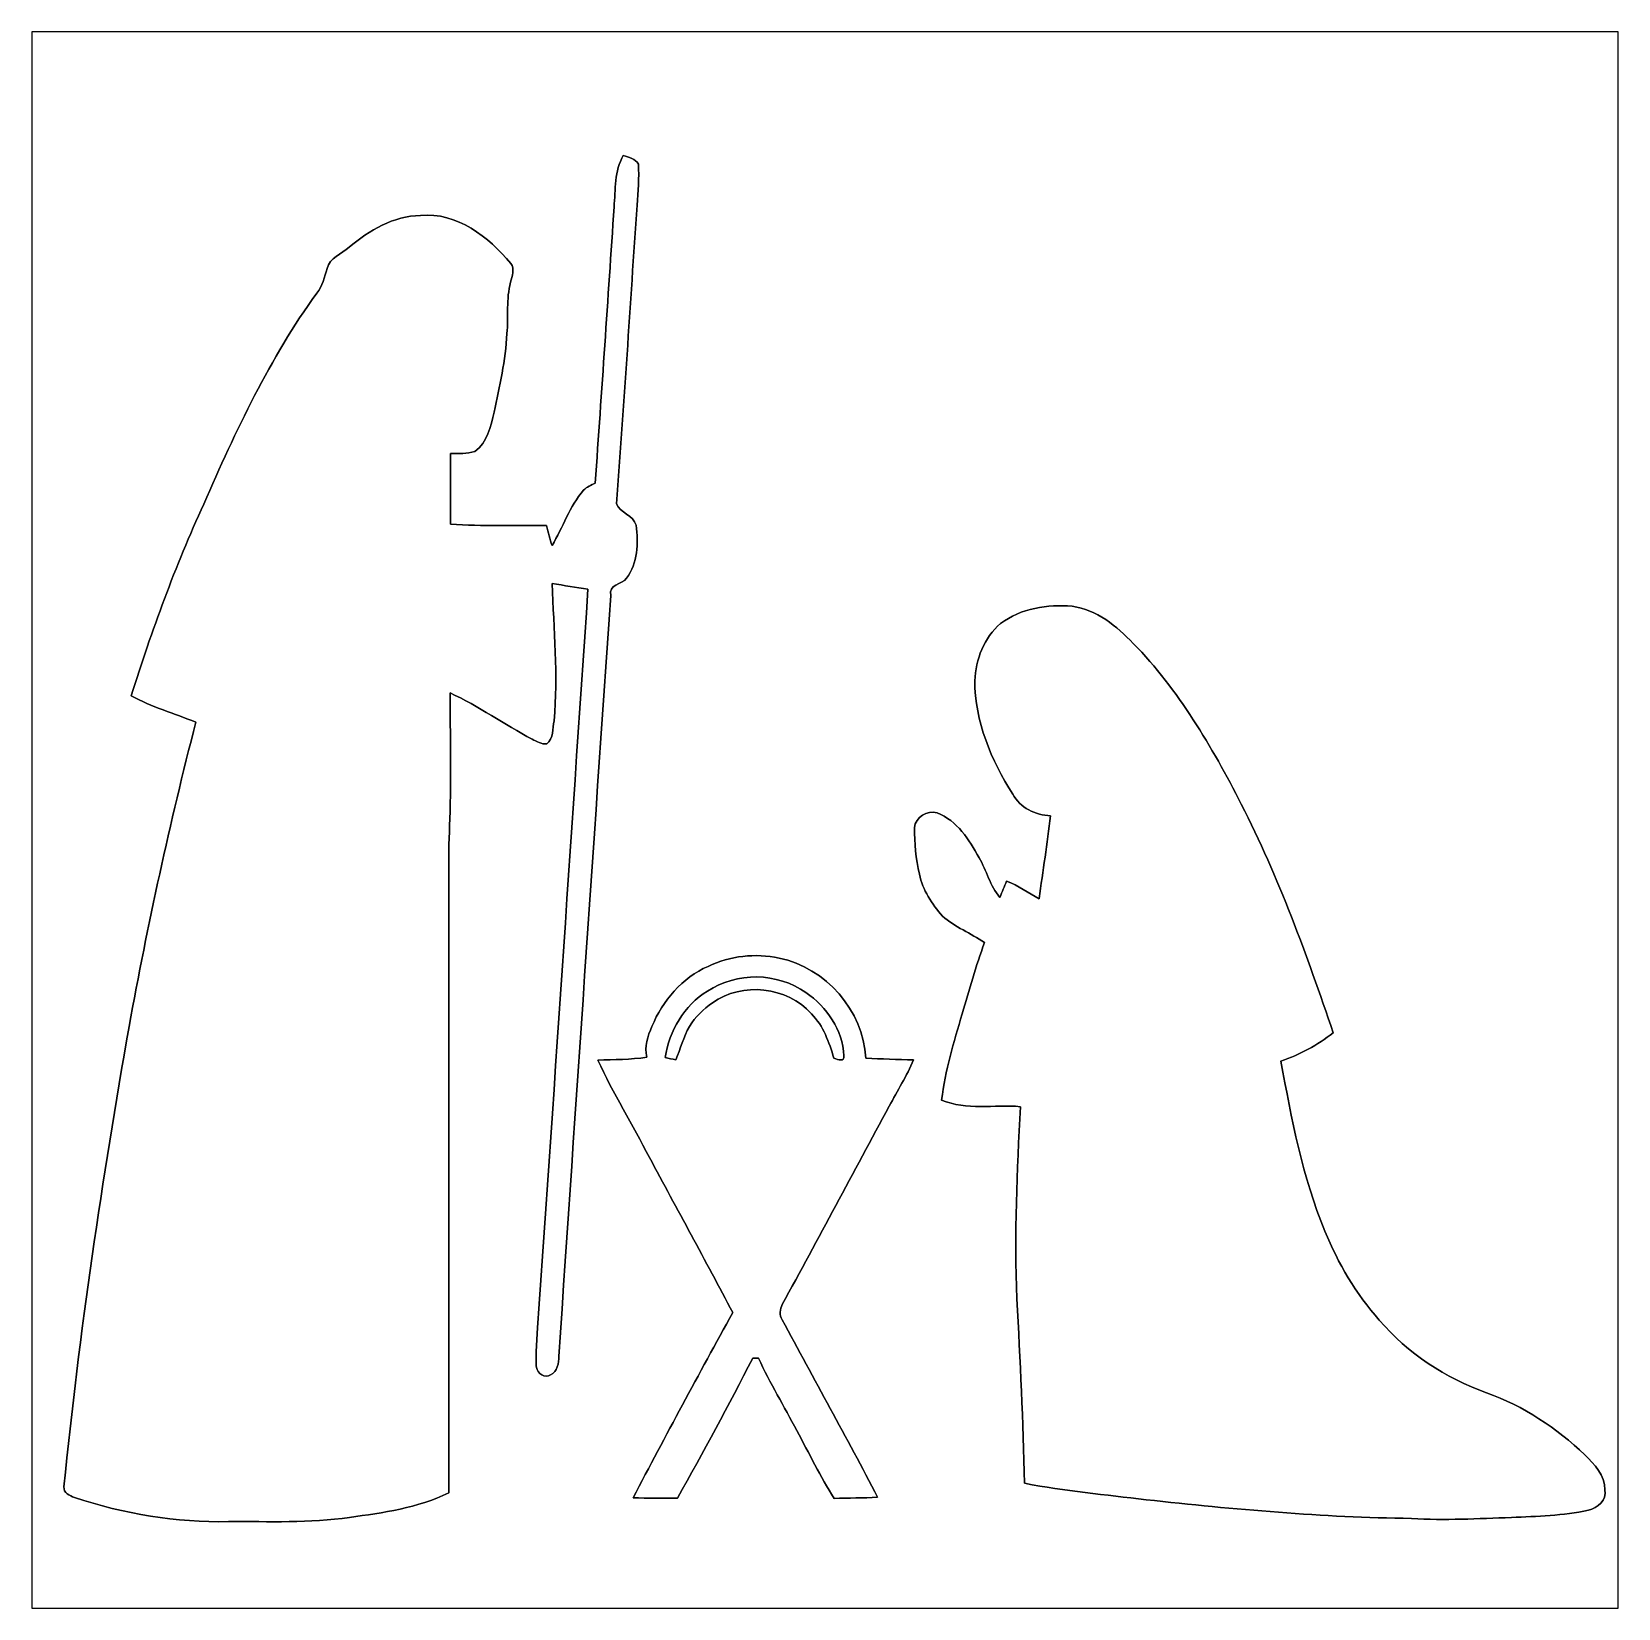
# Model space of a CAD drawing. Header units: centimetres. Extents: x -16.8 to 16.8, y -16.7 to 16.7.
import ezdxf

# ---------------------------------------------------------------- set-up
doc = ezdxf.new("R2010")
doc.units = ezdxf.units.CM
doc.header["$MEASUREMENT"] = 0
doc.layers.add('Layer 1', color=7, linetype='Continuous')

msp = doc.modelspace()

# ---------------------------------------------------------------- linework, layer by layer
at = {"layer": 'Layer 1', "color": 7}
for points, knots in [([(-16.77458, 16.66875), (-16.77458, 16.66875), (16.77458, 16.66875), (16.77458, 16.66875), (16.77458, 16.66875), (16.77458, 16.66875), (16.77458, -16.66875), (16.77458, -16.66875), (16.77458, -16.66875), (16.77458, -16.66875), (-16.77458, -16.66875), (-16.77458, -16.66875), (-16.77458, -16.66875), (-16.77458, -16.66875), (-16.77458, 16.66875), (-16.77458, 16.66875), (-16.77458, 16.66875), (-16.77458, 16.66875), (-16.77458, 16.66875), (-16.77458, 16.66875)], [0, 0, 0, 0, 0.16666667, 0.16666667, 0.16666667, 0.16666667, 0.33333333, 0.33333333, 0.33333333, 0.33333333, 0.5, 0.5, 0.5, 0.5, 0.66666667, 0.66666667, 0.66666667, 0.66666667, 1, 1, 1, 1]), ([(-4.26508, 14.05502), (-4.45382, 13.72164), (-4.4323, 13.33218), (-4.45946, 12.96317), (-4.45946, 12.96317), (-4.59105, 11.01725), (-4.72017, 9.07097), (-4.85951, 7.12541), (-4.85951, 7.12541), (-4.94453, 7.08096), (-5.03696, 7.04391), (-5.10505, 6.97406), (-5.10505, 6.97406), (-5.40314, 6.6294), (-5.54073, 6.18843), (-5.7718, 5.80284), (-5.7718, 5.80284), (-5.82224, 5.94007), (-5.85294, 6.08295), (-5.88751, 6.22441), (-5.88751, 6.22441), (-6.56484, 6.22864), (-7.24288, 6.21101), (-7.91951, 6.25299), (-7.91951, 6.25299), (-7.92092, 6.75181), (-7.92127, 7.25029), (-7.91739, 7.74876), (-7.91739, 7.74876), (-7.74665, 7.75829), (-7.56744, 7.73642), (-7.40339, 7.79357), (-7.40339, 7.79357), (-7.13916, 7.98019), (-7.06967, 8.32767), (-6.99594, 8.62118), (-6.99594, 8.62118), (-6.87811, 9.17046), (-6.75499, 9.72256), (-6.72536, 10.28524), (-6.72536, 10.28524), (-6.69114, 10.64648), (-6.74617, 11.01619), (-6.64704, 11.37073), (-6.64704, 11.37073), (-6.62093, 11.5002), (-6.55285, 11.65401), (-6.64633, 11.76902), (-6.64633, 11.76902), (-7.11412, 12.32888), (-7.7784, 12.85946), (-8.55345, 12.78255), (-8.55345, 12.78255), (-9.12742, 12.77302), (-9.63754, 12.46858), (-10.06546, 12.11192), (-10.06546, 12.11192), (-10.22068, 11.96799), (-10.47044, 11.88896), (-10.53042, 11.66354), (-10.53042, 11.66354), (-10.58369, 11.47974), (-10.62143, 11.28924), (-10.74879, 11.13755), (-10.74879, 11.13755), (-11.74397, 9.76806), (-12.46011, 8.22325), (-13.13815, 6.67985), (-13.13815, 6.67985), (-13.74246, 5.36716), (-14.23458, 4.00544), (-14.67026, 2.62855), (-14.67026, 2.62855), (-14.23776, 2.39007), (-13.76186, 2.25037), (-13.30431, 2.06939), (-13.30431, 2.06939), (-13.85076, -0.05891), (-14.32595, -2.20557), (-14.71436, -4.36845), (-14.71436, -4.36845), (-15.28727, -7.59425), (-15.7674, -10.83874), (-16.09337, -14.09876), (-16.09337, -14.09876), (-16.10536, -14.22894), (-15.97378, -14.29103), (-15.87006, -14.32419), (-15.87006, -14.32419), (-14.82372, -14.67591), (-13.71671, -14.859), (-12.61181, -14.83607), (-12.61181, -14.83607), (-11.75844, -14.82866), (-10.89978, -14.87346), (-10.0524, -14.74611), (-10.0524, -14.74611), (-9.34085, -14.65192), (-8.61025, -14.54538), (-7.95726, -14.2307), (-7.95726, -14.2307), (-7.95232, -10.19845), (-7.95655, -6.16656), (-7.95514, -2.13431), (-7.95514, -2.13431), (-7.95302, -1.41534), (-7.97031, -0.69568), (-7.9308, 0.02223), (-7.9308, 0.02223), (-7.90399, 0.91123), (-7.92551, 1.80022), (-7.92974, 2.68923), (-7.92974, 2.68923), (-7.32508, 2.41088), (-6.77933, 2.02071), (-6.19231, 1.70886), (-6.19231, 1.70886), (-6.09494, 1.66335), (-5.99511, 1.59844), (-5.88222, 1.60761), (-5.88222, 1.60761), (-5.74216, 1.72649), (-5.75839, 1.93393), (-5.72841, 2.09797), (-5.72841, 2.09797), (-5.64162, 3.06352), (-5.73511, 4.03225), (-5.76968, 4.99816), (-5.76968, 4.99816), (-5.51744, 4.96076), (-5.26556, 4.91878), (-5.01262, 4.88421), (-5.01262, 4.88421), (-5.37704, -0.49107), (-5.73934, -5.8674), (-6.11082, -11.24232), (-6.11082, -11.24232), (-6.10905, -11.32558), (-6.10553, -11.49174), (-6.10376, -11.57499), (-6.10376, -11.57499), (-6.08048, -11.70164), (-5.92102, -11.81135), (-5.80143, -11.73339), (-5.80143, -11.73339), (-5.65609, -11.6646), (-5.63033, -11.48327), (-5.62963, -11.34145), (-5.62963, -11.34145), (-5.26556, -5.97923), (-4.90079, -0.61701), (-4.53073, 4.74486), (-4.53073, 4.74486), (-4.58364, 4.98087), (-4.30459, 4.97769), (-4.19418, 5.11104), (-4.19418, 5.11104), (-3.96275, 5.43066), (-3.93806, 5.85541), (-3.99591, 6.23253), (-3.99591, 6.23253), (-4.04566, 6.45125), (-4.33952, 6.48864), (-4.41219, 6.6869), (-4.41219, 6.6869), (-4.24286, 8.78911), (-4.12397, 10.89695), (-3.97157, 13.00127), (-3.97157, 13.00127), (-3.95182, 13.28984), (-3.92606, 13.57947), (-3.94653, 13.8684), (-3.94653, 13.8684), (-4.00438, 13.99046), (-4.15466, 14.00634), (-4.26508, 14.05502), (-4.26508, 14.05502), (-4.26508, 14.05502), (-4.26508, 14.05502), (-4.26508, 14.05502)], [0, 0, 0, 0, 0.02173913, 0.02173913, 0.02173913, 0.02173913, 0.04347826, 0.04347826, 0.04347826, 0.04347826, 0.06521739, 0.06521739, 0.06521739, 0.06521739, 0.08695652, 0.08695652, 0.08695652, 0.08695652, 0.10869565, 0.10869565, 0.10869565, 0.10869565, 0.13043478, 0.13043478, 0.13043478, 0.13043478, 0.15217391, 0.15217391, 0.15217391, 0.15217391, 0.17391304, 0.17391304, 0.17391304, 0.17391304, 0.19565217, 0.19565217, 0.19565217, 0.19565217, 0.2173913, 0.2173913, 0.2173913, 0.2173913, 0.23913043, 0.23913043, 0.23913043, 0.23913043, 0.26086957, 0.26086957, 0.26086957, 0.26086957, 0.2826087, 0.2826087, 0.2826087, 0.2826087, 0.30434783, 0.30434783, 0.30434783, 0.30434783, 0.32608696, 0.32608696, 0.32608696, 0.32608696, 0.34782609, 0.34782609, 0.34782609, 0.34782609, 0.36956522, 0.36956522, 0.36956522, 0.36956522, 0.39130435, 0.39130435, 0.39130435, 0.39130435, 0.41304348, 0.41304348, 0.41304348, 0.41304348, 0.43478261, 0.43478261, 0.43478261, 0.43478261, 0.45652174, 0.45652174, 0.45652174, 0.45652174, 0.47826087, 0.47826087, 0.47826087, 0.47826087, 0.5, 0.5, 0.5, 0.5, 0.52173913, 0.52173913, 0.52173913, 0.52173913, 0.54347826, 0.54347826, 0.54347826, 0.54347826, 0.56521739, 0.56521739, 0.56521739, 0.56521739, 0.58695652, 0.58695652, 0.58695652, 0.58695652, 0.60869565, 0.60869565, 0.60869565, 0.60869565, 0.63043478, 0.63043478, 0.63043478, 0.63043478, 0.65217391, 0.65217391, 0.65217391, 0.65217391, 0.67391304, 0.67391304, 0.67391304, 0.67391304, 0.69565217, 0.69565217, 0.69565217, 0.69565217, 0.7173913, 0.7173913, 0.7173913, 0.7173913, 0.73913043, 0.73913043, 0.73913043, 0.73913043, 0.76086957, 0.76086957, 0.76086957, 0.76086957, 0.7826087, 0.7826087, 0.7826087, 0.7826087, 0.80434783, 0.80434783, 0.80434783, 0.80434783, 0.82608696, 0.82608696, 0.82608696, 0.82608696, 0.84782609, 0.84782609, 0.84782609, 0.84782609, 0.86956522, 0.86956522, 0.86956522, 0.86956522, 0.89130435, 0.89130435, 0.89130435, 0.89130435, 0.91304348, 0.91304348, 0.91304348, 0.91304348, 0.93478261, 0.93478261, 0.93478261, 0.93478261, 0.95652174, 0.95652174, 0.95652174, 0.95652174, 1, 1, 1, 1]), ([(3.71334, 4.15361), (3.35774, 3.85974), (3.19158, 3.39584), (3.16724, 2.94605), (3.16724, 2.94605), (3.16936, 2.08562), (3.51331, 1.26259), (3.96875, 0.54716), (3.96875, 0.54716), (4.1275, 0.25964), (4.45029, 0.10231), (4.77132, 0.09031), (4.77132, 0.09031), (4.69865, -0.49565), (4.61116, -1.07985), (4.52684, -1.66441), (4.52684, -1.66441), (4.29507, -1.54552), (4.08728, -1.38077), (3.83928, -1.29399), (3.83928, -1.29399), (3.79166, -1.40758), (3.74509, -1.52188), (3.69711, -1.63548), (3.69711, -1.63548), (3.48721, -1.39418), (3.41877, -1.06998), (3.25861, -0.79798), (3.25861, -0.79798), (3.04518, -0.41981), (2.79929, -0.00847), (2.36996, 0.14817), (2.36996, 0.14817), (2.15688, 0.22296), (1.91911, 0.05397), (1.88948, -0.1584), (1.88948, -0.1584), (1.89301, -0.4893), (1.91982, -0.82338), (1.99849, -1.14618), (1.99849, -1.14618), (2.06093, -1.48308), (2.26236, -1.77765), (2.48426, -2.03129), (2.48426, -2.03129), (2.74602, -2.26589), (3.08469, -2.39289), (3.3722, -2.59221), (3.3722, -2.59221), (3.19229, -3.08681), (3.04941, -3.59375), (2.89913, -4.09787), (2.89913, -4.09787), (2.72662, -4.69794), (2.53859, -5.29802), (2.46697, -5.92138), (2.46697, -5.92138), (2.98662, -6.15139), (3.58246, -6.00957), (4.13138, -6.06249), (4.13138, -6.06249), (4.06012, -7.41574), (4.00085, -8.77182), (4.05977, -10.12684), (4.05977, -10.12684), (4.12362, -11.42577), (4.191, -12.72505), (4.22063, -14.02574), (4.22063, -14.02574), (5.06942, -14.19225), (5.93266, -14.26986), (6.79097, -14.37358), (6.79097, -14.37358), (8.6547, -14.57607), (10.52442, -14.74787), (12.40049, -14.76869), (12.40049, -14.76869), (13.10534, -14.81526), (13.8109, -14.77186), (14.51575, -14.74999), (14.51575, -14.74999), (15.06044, -14.72071), (15.61042, -14.71577), (16.14452, -14.59406), (16.14452, -14.59406), (16.33608, -14.54926), (16.53822, -14.38451), (16.4913, -14.16438), (16.4913, -14.16438), (16.49589, -13.85993), (16.26482, -13.62675), (16.06973, -13.42284), (16.06973, -13.42284), (15.46684, -12.86228), (14.77222, -12.38568), (13.99011, -12.11439), (13.99011, -12.11439), (13.12227, -11.79795), (12.32182, -11.28007), (11.72139, -10.57381), (11.72139, -10.57381), (11.22962, -10.02136), (10.84862, -9.37754), (10.57099, -8.6935), (10.57099, -8.6935), (10.09509, -7.54662), (9.86508, -6.31825), (9.64212, -5.10258), (9.64212, -5.10258), (10.03829, -4.95794), (10.41612, -4.76215), (10.74808, -4.50039), (10.74808, -4.50039), (10.18611, -2.85609), (9.59697, -1.21391), (8.80251, 0.33549), (8.80251, 0.33549), (8.17951, 1.55081), (7.47818, 2.7492), (6.52004, 3.73309), (6.52004, 3.73309), (6.16938, 4.09751), (5.74499, 4.44888), (5.22746, 4.51908), (5.22746, 4.51908), (4.70429, 4.56494), (4.14091, 4.47816), (3.71334, 4.15361), (3.71334, 4.15361), (3.71334, 4.15361), (3.71334, 4.15361), (3.71334, 4.15361)], [0, 0, 0, 0, 0.02941176, 0.02941176, 0.02941176, 0.02941176, 0.05882353, 0.05882353, 0.05882353, 0.05882353, 0.08823529, 0.08823529, 0.08823529, 0.08823529, 0.11764706, 0.11764706, 0.11764706, 0.11764706, 0.14705882, 0.14705882, 0.14705882, 0.14705882, 0.17647059, 0.17647059, 0.17647059, 0.17647059, 0.20588235, 0.20588235, 0.20588235, 0.20588235, 0.23529412, 0.23529412, 0.23529412, 0.23529412, 0.26470588, 0.26470588, 0.26470588, 0.26470588, 0.29411765, 0.29411765, 0.29411765, 0.29411765, 0.32352941, 0.32352941, 0.32352941, 0.32352941, 0.35294118, 0.35294118, 0.35294118, 0.35294118, 0.38235294, 0.38235294, 0.38235294, 0.38235294, 0.41176471, 0.41176471, 0.41176471, 0.41176471, 0.44117647, 0.44117647, 0.44117647, 0.44117647, 0.47058824, 0.47058824, 0.47058824, 0.47058824, 0.5, 0.5, 0.5, 0.5, 0.52941176, 0.52941176, 0.52941176, 0.52941176, 0.55882353, 0.55882353, 0.55882353, 0.55882353, 0.58823529, 0.58823529, 0.58823529, 0.58823529, 0.61764706, 0.61764706, 0.61764706, 0.61764706, 0.64705882, 0.64705882, 0.64705882, 0.64705882, 0.67647059, 0.67647059, 0.67647059, 0.67647059, 0.70588235, 0.70588235, 0.70588235, 0.70588235, 0.73529412, 0.73529412, 0.73529412, 0.73529412, 0.76470588, 0.76470588, 0.76470588, 0.76470588, 0.79411765, 0.79411765, 0.79411765, 0.79411765, 0.82352941, 0.82352941, 0.82352941, 0.82352941, 0.85294118, 0.85294118, 0.85294118, 0.85294118, 0.88235294, 0.88235294, 0.88235294, 0.88235294, 0.91176471, 0.91176471, 0.91176471, 0.91176471, 0.94117647, 0.94117647, 0.94117647, 0.94117647, 1, 1, 1, 1]), ([(-2.47262, -3.09492), (-3.01872, -3.33869), (-3.43464, -3.81953), (-3.66007, -4.36739), (-3.66007, -4.36739), (-3.74932, -4.56988), (-3.82164, -4.7939), (-3.76731, -5.01579), (-3.76731, -5.01579), (-4.10986, -5.07083), (-4.45841, -5.06448), (-4.80413, -5.07541), (-4.80413, -5.07541), (-4.47851, -5.78097), (-4.07106, -6.44631), (-3.71299, -7.13564), (-3.71299, -7.13564), (-3.12561, -8.2296), (-2.52836, -9.31862), (-1.95016, -10.41717), (-1.95016, -10.41717), (-2.667, -11.71504), (-3.37185, -13.02032), (-4.05836, -14.33442), (-4.05836, -14.33442), (-3.74579, -14.3383), (-3.43288, -14.34042), (-3.11961, -14.34253), (-3.11961, -14.34253), (-2.57351, -13.36322), (-2.03729, -12.37721), (-1.52859, -11.37814), (-1.52859, -11.37814), (-1.48766, -11.3792), (-1.44639, -11.38096), (-1.40511, -11.38273), (-1.40511, -11.38273), (-1.16346, -11.9066), (-0.8636, -12.4012), (-0.59725, -12.91237), (-0.59725, -12.91237), (-0.3362, -13.39109), (-0.09701, -13.88216), (0.19226, -14.345), (0.19226, -14.345), (0.49883, -14.34006), (0.80574, -14.33477), (1.11266, -14.32242), (1.11266, -14.32242), (0.46038, -13.06054), (-0.23883, -11.82264), (-0.90276, -10.56711), (-0.90276, -10.56711), (-0.96908, -10.4715), (-0.95179, -10.34591), (-0.90382, -10.24749), (-0.90382, -10.24749), (-0.14676, -8.85049), (0.60713, -7.45102), (1.35961, -6.0512), (1.35961, -6.0512), (1.53, -5.72452), (1.72826, -5.41196), (1.87396, -5.0733), (1.87396, -5.0733), (1.53564, -5.06271), (1.19768, -5.05601), (0.86042, -5.03484), (0.86042, -5.03484), (0.81739, -4.0259), (0.01235, -3.12138), (-0.97084, -2.921), (-0.97084, -2.921), (-1.47214, -2.81023), (-2.00907, -2.87479), (-2.47262, -3.09492)], [0, 0, 0, 0, 0.05, 0.05, 0.05, 0.05, 0.1, 0.1, 0.1, 0.1, 0.15, 0.15, 0.15, 0.15, 0.2, 0.2, 0.2, 0.2, 0.25, 0.25, 0.25, 0.25, 0.3, 0.3, 0.3, 0.3, 0.35, 0.35, 0.35, 0.35, 0.4, 0.4, 0.4, 0.4, 0.45, 0.45, 0.45, 0.45, 0.5, 0.5, 0.5, 0.5, 0.55, 0.55, 0.55, 0.55, 0.6, 0.6, 0.6, 0.6, 0.65, 0.65, 0.65, 0.65, 0.7, 0.7, 0.7, 0.7, 0.75, 0.75, 0.75, 0.75, 0.8, 0.8, 0.8, 0.8, 0.85, 0.85, 0.85, 0.85, 0.9, 0.9, 0.9, 0.9, 1, 1, 1, 1]), ([(-2.48426, -3.61985), (-1.87043, -3.20887), (-1.00718, -3.22086), (-0.40569, -3.64984), (-0.40569, -3.64984), (0.03704, -3.94688), (0.375, -4.44571), (0.39793, -4.98546), (0.39793, -4.98546), (0.40569, -5.11598), (0.28646, -5.07541), (0.18909, -5.03767), (0.18909, -5.03767), (0.0822, -4.70253), (-0.02822, -4.35187), (-0.28893, -4.09928), (-0.28893, -4.09928), (-0.79939, -3.51861), (-1.75331, -3.41877), (-2.37878, -3.86609), (-2.37878, -3.86609), (-2.56999, -3.99979), (-2.74355, -4.16525), (-2.86808, -4.36386), (-2.86808, -4.36386), (-2.98979, -4.58823), (-3.05788, -4.83588), (-3.15136, -5.07259), (-3.15136, -5.07259), (-3.22792, -5.05707), (-3.30412, -5.04119), (-3.38032, -5.02497), (-3.38032, -5.02497), (-3.28718, -4.46123), (-2.9845, -3.91724), (-2.48426, -3.61985)], [0, 0, 0, 0, 0.1, 0.1, 0.1, 0.1, 0.2, 0.2, 0.2, 0.2, 0.3, 0.3, 0.3, 0.3, 0.4, 0.4, 0.4, 0.4, 0.5, 0.5, 0.5, 0.5, 0.6, 0.6, 0.6, 0.6, 0.7, 0.7, 0.7, 0.7, 0.8, 0.8, 0.8, 0.8, 1, 1, 1, 1])]:
    msp.add_open_spline(points, degree=3, knots=knots, dxfattribs=at)
at = {"layer": 'Layer 1', "color": 250}
for points, knots in [([(-4.26508, 14.05502), (-4.15466, 14.00634), (-4.00438, 13.99046), (-3.94653, 13.8684), (-3.94653, 13.8684), (-3.92606, 13.57947), (-3.95182, 13.28984), (-3.97157, 13.00127), (-3.97157, 13.00127), (-4.12397, 10.89695), (-4.24286, 8.78911), (-4.41219, 6.6869), (-4.41219, 6.6869), (-4.33952, 6.48864), (-4.04566, 6.45125), (-3.99591, 6.23253), (-3.99591, 6.23253), (-3.93806, 5.85541), (-3.96275, 5.43066), (-4.19418, 5.11104), (-4.19418, 5.11104), (-4.30459, 4.97769), (-4.58364, 4.98087), (-4.53073, 4.74486), (-4.53073, 4.74486), (-4.90079, -0.61701), (-5.26556, -5.97923), (-5.62963, -11.34145), (-5.62963, -11.34145), (-5.63033, -11.48327), (-5.65609, -11.6646), (-5.80143, -11.73339), (-5.80143, -11.73339), (-5.92102, -11.81135), (-6.08048, -11.70164), (-6.10376, -11.57499), (-6.10376, -11.57499), (-6.10553, -11.49174), (-6.10905, -11.32558), (-6.11082, -11.24232), (-6.11082, -11.24232), (-5.73934, -5.8674), (-5.37704, -0.49107), (-5.01262, 4.88421), (-5.01262, 4.88421), (-5.26556, 4.91878), (-5.51744, 4.96076), (-5.76968, 4.99816), (-5.76968, 4.99816), (-5.73511, 4.03225), (-5.64162, 3.06352), (-5.72841, 2.09797), (-5.72841, 2.09797), (-5.75839, 1.93393), (-5.74216, 1.72649), (-5.88222, 1.60761), (-5.88222, 1.60761), (-5.99511, 1.59844), (-6.09494, 1.66335), (-6.19231, 1.70886), (-6.19231, 1.70886), (-6.77933, 2.02071), (-7.32508, 2.41088), (-7.92974, 2.68923), (-7.92974, 2.68923), (-7.92551, 1.80022), (-7.90399, 0.91123), (-7.9308, 0.02223), (-7.9308, 0.02223), (-7.97031, -0.69568), (-7.95302, -1.41534), (-7.95514, -2.13431), (-7.95514, -2.13431), (-7.95655, -6.16656), (-7.95232, -10.19845), (-7.95726, -14.2307), (-7.95726, -14.2307), (-8.61025, -14.54538), (-9.34085, -14.65192), (-10.0524, -14.74611), (-10.0524, -14.74611), (-10.89978, -14.87346), (-11.75844, -14.82866), (-12.61181, -14.83607), (-12.61181, -14.83607), (-13.71671, -14.859), (-14.82372, -14.67591), (-15.87006, -14.32419), (-15.87006, -14.32419), (-15.97378, -14.29103), (-16.10536, -14.22894), (-16.09337, -14.09876), (-16.09337, -14.09876), (-15.7674, -10.83874), (-15.28727, -7.59425), (-14.71436, -4.36845), (-14.71436, -4.36845), (-14.32595, -2.20557), (-13.85076, -0.05891), (-13.30431, 2.06939), (-13.30431, 2.06939), (-13.76186, 2.25037), (-14.23776, 2.39007), (-14.67026, 2.62855), (-14.67026, 2.62855), (-14.23458, 4.00544), (-13.74246, 5.36716), (-13.13815, 6.67985), (-13.13815, 6.67985), (-12.46011, 8.22325), (-11.74397, 9.76806), (-10.74879, 11.13755), (-10.74879, 11.13755), (-10.62143, 11.28924), (-10.58369, 11.47974), (-10.53042, 11.66354), (-10.53042, 11.66354), (-10.47044, 11.88896), (-10.22068, 11.96799), (-10.06546, 12.11192), (-10.06546, 12.11192), (-9.63754, 12.46858), (-9.12742, 12.77302), (-8.55345, 12.78255), (-8.55345, 12.78255), (-7.7784, 12.85946), (-7.11412, 12.32888), (-6.64633, 11.76902), (-6.64633, 11.76902), (-6.55285, 11.65401), (-6.62093, 11.5002), (-6.64704, 11.37073), (-6.64704, 11.37073), (-6.74617, 11.01619), (-6.69114, 10.64648), (-6.72536, 10.28524), (-6.72536, 10.28524), (-6.75499, 9.72256), (-6.87811, 9.17046), (-6.99594, 8.62118), (-6.99594, 8.62118), (-7.06967, 8.32767), (-7.13916, 7.98019), (-7.40339, 7.79357), (-7.40339, 7.79357), (-7.56744, 7.73642), (-7.74665, 7.75829), (-7.91739, 7.74876), (-7.91739, 7.74876), (-7.92127, 7.25029), (-7.92092, 6.75181), (-7.91951, 6.25299), (-7.91951, 6.25299), (-7.24288, 6.21101), (-6.56484, 6.22864), (-5.88751, 6.22441), (-5.88751, 6.22441), (-5.85294, 6.08295), (-5.82224, 5.94007), (-5.7718, 5.80284), (-5.7718, 5.80284), (-5.54073, 6.18843), (-5.40314, 6.6294), (-5.10505, 6.97406), (-5.10505, 6.97406), (-5.03696, 7.04391), (-4.94453, 7.08096), (-4.85951, 7.12541), (-4.85951, 7.12541), (-4.72017, 9.07097), (-4.59105, 11.01725), (-4.45946, 12.96317), (-4.45946, 12.96317), (-4.4323, 13.33218), (-4.45382, 13.72164), (-4.26508, 14.05502)], [0, 0, 0, 0, 0.02222222, 0.02222222, 0.02222222, 0.02222222, 0.04444444, 0.04444444, 0.04444444, 0.04444444, 0.06666667, 0.06666667, 0.06666667, 0.06666667, 0.08888889, 0.08888889, 0.08888889, 0.08888889, 0.11111111, 0.11111111, 0.11111111, 0.11111111, 0.13333333, 0.13333333, 0.13333333, 0.13333333, 0.15555556, 0.15555556, 0.15555556, 0.15555556, 0.17777778, 0.17777778, 0.17777778, 0.17777778, 0.2, 0.2, 0.2, 0.2, 0.22222222, 0.22222222, 0.22222222, 0.22222222, 0.24444444, 0.24444444, 0.24444444, 0.24444444, 0.26666667, 0.26666667, 0.26666667, 0.26666667, 0.28888889, 0.28888889, 0.28888889, 0.28888889, 0.31111111, 0.31111111, 0.31111111, 0.31111111, 0.33333333, 0.33333333, 0.33333333, 0.33333333, 0.35555556, 0.35555556, 0.35555556, 0.35555556, 0.37777778, 0.37777778, 0.37777778, 0.37777778, 0.4, 0.4, 0.4, 0.4, 0.42222222, 0.42222222, 0.42222222, 0.42222222, 0.44444444, 0.44444444, 0.44444444, 0.44444444, 0.46666667, 0.46666667, 0.46666667, 0.46666667, 0.48888889, 0.48888889, 0.48888889, 0.48888889, 0.51111111, 0.51111111, 0.51111111, 0.51111111, 0.53333333, 0.53333333, 0.53333333, 0.53333333, 0.55555556, 0.55555556, 0.55555556, 0.55555556, 0.57777778, 0.57777778, 0.57777778, 0.57777778, 0.6, 0.6, 0.6, 0.6, 0.62222222, 0.62222222, 0.62222222, 0.62222222, 0.64444444, 0.64444444, 0.64444444, 0.64444444, 0.66666667, 0.66666667, 0.66666667, 0.66666667, 0.68888889, 0.68888889, 0.68888889, 0.68888889, 0.71111111, 0.71111111, 0.71111111, 0.71111111, 0.73333333, 0.73333333, 0.73333333, 0.73333333, 0.75555556, 0.75555556, 0.75555556, 0.75555556, 0.77777778, 0.77777778, 0.77777778, 0.77777778, 0.8, 0.8, 0.8, 0.8, 0.82222222, 0.82222222, 0.82222222, 0.82222222, 0.84444444, 0.84444444, 0.84444444, 0.84444444, 0.86666667, 0.86666667, 0.86666667, 0.86666667, 0.88888889, 0.88888889, 0.88888889, 0.88888889, 0.91111111, 0.91111111, 0.91111111, 0.91111111, 0.93333333, 0.93333333, 0.93333333, 0.93333333, 0.95555556, 0.95555556, 0.95555556, 0.95555556, 1, 1, 1, 1]), ([(3.71334, 4.15361), (4.14091, 4.47816), (4.70429, 4.56494), (5.22746, 4.51908), (5.22746, 4.51908), (5.74499, 4.44888), (6.16938, 4.09751), (6.52004, 3.73309), (6.52004, 3.73309), (7.47818, 2.7492), (8.17951, 1.55081), (8.80251, 0.33549), (8.80251, 0.33549), (9.59697, -1.21391), (10.18611, -2.85609), (10.74808, -4.50039), (10.74808, -4.50039), (10.41612, -4.76215), (10.03829, -4.95794), (9.64212, -5.10258), (9.64212, -5.10258), (9.86508, -6.31825), (10.09509, -7.54662), (10.57099, -8.6935), (10.57099, -8.6935), (10.84862, -9.37754), (11.22962, -10.02136), (11.72139, -10.57381), (11.72139, -10.57381), (12.32182, -11.28007), (13.12227, -11.79795), (13.99011, -12.11439), (13.99011, -12.11439), (14.77222, -12.38568), (15.46684, -12.86228), (16.06973, -13.42284), (16.06973, -13.42284), (16.26482, -13.62675), (16.49589, -13.85993), (16.4913, -14.16438), (16.4913, -14.16438), (16.53822, -14.38451), (16.33608, -14.54926), (16.14452, -14.59406), (16.14452, -14.59406), (15.61042, -14.71577), (15.06044, -14.72071), (14.51575, -14.74999), (14.51575, -14.74999), (13.8109, -14.77186), (13.10534, -14.81526), (12.40049, -14.76869), (12.40049, -14.76869), (10.52442, -14.74787), (8.6547, -14.57607), (6.79097, -14.37358), (6.79097, -14.37358), (5.93266, -14.26986), (5.06942, -14.19225), (4.22063, -14.02574), (4.22063, -14.02574), (4.191, -12.72505), (4.12362, -11.42577), (4.05977, -10.12684), (4.05977, -10.12684), (4.00085, -8.77182), (4.06012, -7.41574), (4.13138, -6.06249), (4.13138, -6.06249), (3.58246, -6.00957), (2.98662, -6.15139), (2.46697, -5.92138), (2.46697, -5.92138), (2.53859, -5.29802), (2.72662, -4.69794), (2.89913, -4.09787), (2.89913, -4.09787), (3.04941, -3.59375), (3.19229, -3.08681), (3.3722, -2.59221), (3.3722, -2.59221), (3.08469, -2.39289), (2.74602, -2.26589), (2.48426, -2.03129), (2.48426, -2.03129), (2.26236, -1.77765), (2.06093, -1.48308), (1.99849, -1.14618), (1.99849, -1.14618), (1.91982, -0.82338), (1.89301, -0.4893), (1.88948, -0.1584), (1.88948, -0.1584), (1.91911, 0.05397), (2.15688, 0.22296), (2.36996, 0.14817), (2.36996, 0.14817), (2.79929, -0.00847), (3.04518, -0.41981), (3.25861, -0.79798), (3.25861, -0.79798), (3.41877, -1.06998), (3.48721, -1.39418), (3.69711, -1.63548), (3.69711, -1.63548), (3.74509, -1.52188), (3.79166, -1.40758), (3.83928, -1.29399), (3.83928, -1.29399), (4.08728, -1.38077), (4.29507, -1.54552), (4.52684, -1.66441), (4.52684, -1.66441), (4.61116, -1.07985), (4.69865, -0.49565), (4.77132, 0.09031), (4.77132, 0.09031), (4.45029, 0.10231), (4.1275, 0.25964), (3.96875, 0.54716), (3.96875, 0.54716), (3.51331, 1.26259), (3.16936, 2.08562), (3.16724, 2.94605), (3.16724, 2.94605), (3.19158, 3.39584), (3.35774, 3.85974), (3.71334, 4.15361)], [0, 0, 0, 0, 0.03030303, 0.03030303, 0.03030303, 0.03030303, 0.06060606, 0.06060606, 0.06060606, 0.06060606, 0.09090909, 0.09090909, 0.09090909, 0.09090909, 0.12121212, 0.12121212, 0.12121212, 0.12121212, 0.15151515, 0.15151515, 0.15151515, 0.15151515, 0.18181818, 0.18181818, 0.18181818, 0.18181818, 0.21212121, 0.21212121, 0.21212121, 0.21212121, 0.24242424, 0.24242424, 0.24242424, 0.24242424, 0.27272727, 0.27272727, 0.27272727, 0.27272727, 0.3030303, 0.3030303, 0.3030303, 0.3030303, 0.33333333, 0.33333333, 0.33333333, 0.33333333, 0.36363636, 0.36363636, 0.36363636, 0.36363636, 0.39393939, 0.39393939, 0.39393939, 0.39393939, 0.42424242, 0.42424242, 0.42424242, 0.42424242, 0.45454545, 0.45454545, 0.45454545, 0.45454545, 0.48484848, 0.48484848, 0.48484848, 0.48484848, 0.51515152, 0.51515152, 0.51515152, 0.51515152, 0.54545455, 0.54545455, 0.54545455, 0.54545455, 0.57575758, 0.57575758, 0.57575758, 0.57575758, 0.60606061, 0.60606061, 0.60606061, 0.60606061, 0.63636364, 0.63636364, 0.63636364, 0.63636364, 0.66666667, 0.66666667, 0.66666667, 0.66666667, 0.6969697, 0.6969697, 0.6969697, 0.6969697, 0.72727273, 0.72727273, 0.72727273, 0.72727273, 0.75757576, 0.75757576, 0.75757576, 0.75757576, 0.78787879, 0.78787879, 0.78787879, 0.78787879, 0.81818182, 0.81818182, 0.81818182, 0.81818182, 0.84848485, 0.84848485, 0.84848485, 0.84848485, 0.87878788, 0.87878788, 0.87878788, 0.87878788, 0.90909091, 0.90909091, 0.90909091, 0.90909091, 0.93939394, 0.93939394, 0.93939394, 0.93939394, 1, 1, 1, 1]), ([(-2.47262, -3.09492), (-2.00907, -2.87479), (-1.47214, -2.81023), (-0.97084, -2.921), (-0.97084, -2.921), (0.01235, -3.12138), (0.81739, -4.0259), (0.86042, -5.03484), (0.86042, -5.03484), (1.19768, -5.05601), (1.53564, -5.06271), (1.87396, -5.0733), (1.87396, -5.0733), (1.72826, -5.41196), (1.53, -5.72452), (1.35961, -6.0512), (1.35961, -6.0512), (0.60713, -7.45102), (-0.14676, -8.85049), (-0.90382, -10.24749), (-0.90382, -10.24749), (-0.95179, -10.34591), (-0.96908, -10.4715), (-0.90276, -10.56711), (-0.90276, -10.56711), (-0.23883, -11.82264), (0.46038, -13.06054), (1.11266, -14.32242), (1.11266, -14.32242), (0.80574, -14.33477), (0.49883, -14.34006), (0.19226, -14.345), (0.19226, -14.345), (-0.09701, -13.88216), (-0.3362, -13.39109), (-0.59725, -12.91237), (-0.59725, -12.91237), (-0.8636, -12.4012), (-1.16346, -11.9066), (-1.40511, -11.38273), (-1.40511, -11.38273), (-1.44639, -11.38096), (-1.48766, -11.3792), (-1.52859, -11.37814), (-1.52859, -11.37814), (-2.03729, -12.37721), (-2.57351, -13.36322), (-3.11961, -14.34253), (-3.11961, -14.34253), (-3.43288, -14.34042), (-3.74579, -14.3383), (-4.05836, -14.33442), (-4.05836, -14.33442), (-3.37185, -13.02032), (-2.667, -11.71504), (-1.95016, -10.41717), (-1.95016, -10.41717), (-2.52836, -9.31862), (-3.12561, -8.2296), (-3.71299, -7.13564), (-3.71299, -7.13564), (-4.07106, -6.44631), (-4.47851, -5.78097), (-4.80413, -5.07541), (-4.80413, -5.07541), (-4.45841, -5.06448), (-4.10986, -5.07083), (-3.76731, -5.01579), (-3.76731, -5.01579), (-3.82164, -4.7939), (-3.74932, -4.56988), (-3.66007, -4.36739), (-3.66007, -4.36739), (-3.43464, -3.81953), (-3.01872, -3.33869), (-2.47262, -3.09492), (-2.47262, -3.09492), (-2.47262, -3.09492), (-2.47262, -3.09492), (-2.47262, -3.09492)], [0, 0, 0, 0, 0.04761905, 0.04761905, 0.04761905, 0.04761905, 0.0952381, 0.0952381, 0.0952381, 0.0952381, 0.14285714, 0.14285714, 0.14285714, 0.14285714, 0.19047619, 0.19047619, 0.19047619, 0.19047619, 0.23809524, 0.23809524, 0.23809524, 0.23809524, 0.28571429, 0.28571429, 0.28571429, 0.28571429, 0.33333333, 0.33333333, 0.33333333, 0.33333333, 0.38095238, 0.38095238, 0.38095238, 0.38095238, 0.42857143, 0.42857143, 0.42857143, 0.42857143, 0.47619048, 0.47619048, 0.47619048, 0.47619048, 0.52380952, 0.52380952, 0.52380952, 0.52380952, 0.57142857, 0.57142857, 0.57142857, 0.57142857, 0.61904762, 0.61904762, 0.61904762, 0.61904762, 0.66666667, 0.66666667, 0.66666667, 0.66666667, 0.71428571, 0.71428571, 0.71428571, 0.71428571, 0.76190476, 0.76190476, 0.76190476, 0.76190476, 0.80952381, 0.80952381, 0.80952381, 0.80952381, 0.85714286, 0.85714286, 0.85714286, 0.85714286, 0.9047619, 0.9047619, 0.9047619, 0.9047619, 1, 1, 1, 1]), ([(-2.48426, -3.61985), (-2.9845, -3.91724), (-3.28718, -4.46123), (-3.38032, -5.02497), (-3.38032, -5.02497), (-3.30412, -5.04119), (-3.22792, -5.05707), (-3.15136, -5.07259), (-3.15136, -5.07259), (-3.05788, -4.83588), (-2.98979, -4.58823), (-2.86808, -4.36386), (-2.86808, -4.36386), (-2.74355, -4.16525), (-2.56999, -3.99979), (-2.37878, -3.86609), (-2.37878, -3.86609), (-1.75331, -3.41877), (-0.79939, -3.51861), (-0.28893, -4.09928), (-0.28893, -4.09928), (-0.02822, -4.35187), (0.0822, -4.70253), (0.18909, -5.03767), (0.18909, -5.03767), (0.28646, -5.07541), (0.40569, -5.11598), (0.39793, -4.98546), (0.39793, -4.98546), (0.375, -4.44571), (0.03704, -3.94688), (-0.40569, -3.64984), (-0.40569, -3.64984), (-1.00718, -3.22086), (-1.87043, -3.20887), (-2.48426, -3.61985)], [0, 0, 0, 0, 0.1, 0.1, 0.1, 0.1, 0.2, 0.2, 0.2, 0.2, 0.3, 0.3, 0.3, 0.3, 0.4, 0.4, 0.4, 0.4, 0.5, 0.5, 0.5, 0.5, 0.6, 0.6, 0.6, 0.6, 0.7, 0.7, 0.7, 0.7, 0.8, 0.8, 0.8, 0.8, 1, 1, 1, 1])]:
    msp.add_open_spline(points, degree=3, knots=knots, dxfattribs=at)

doc.saveas('drawing.dxf')
